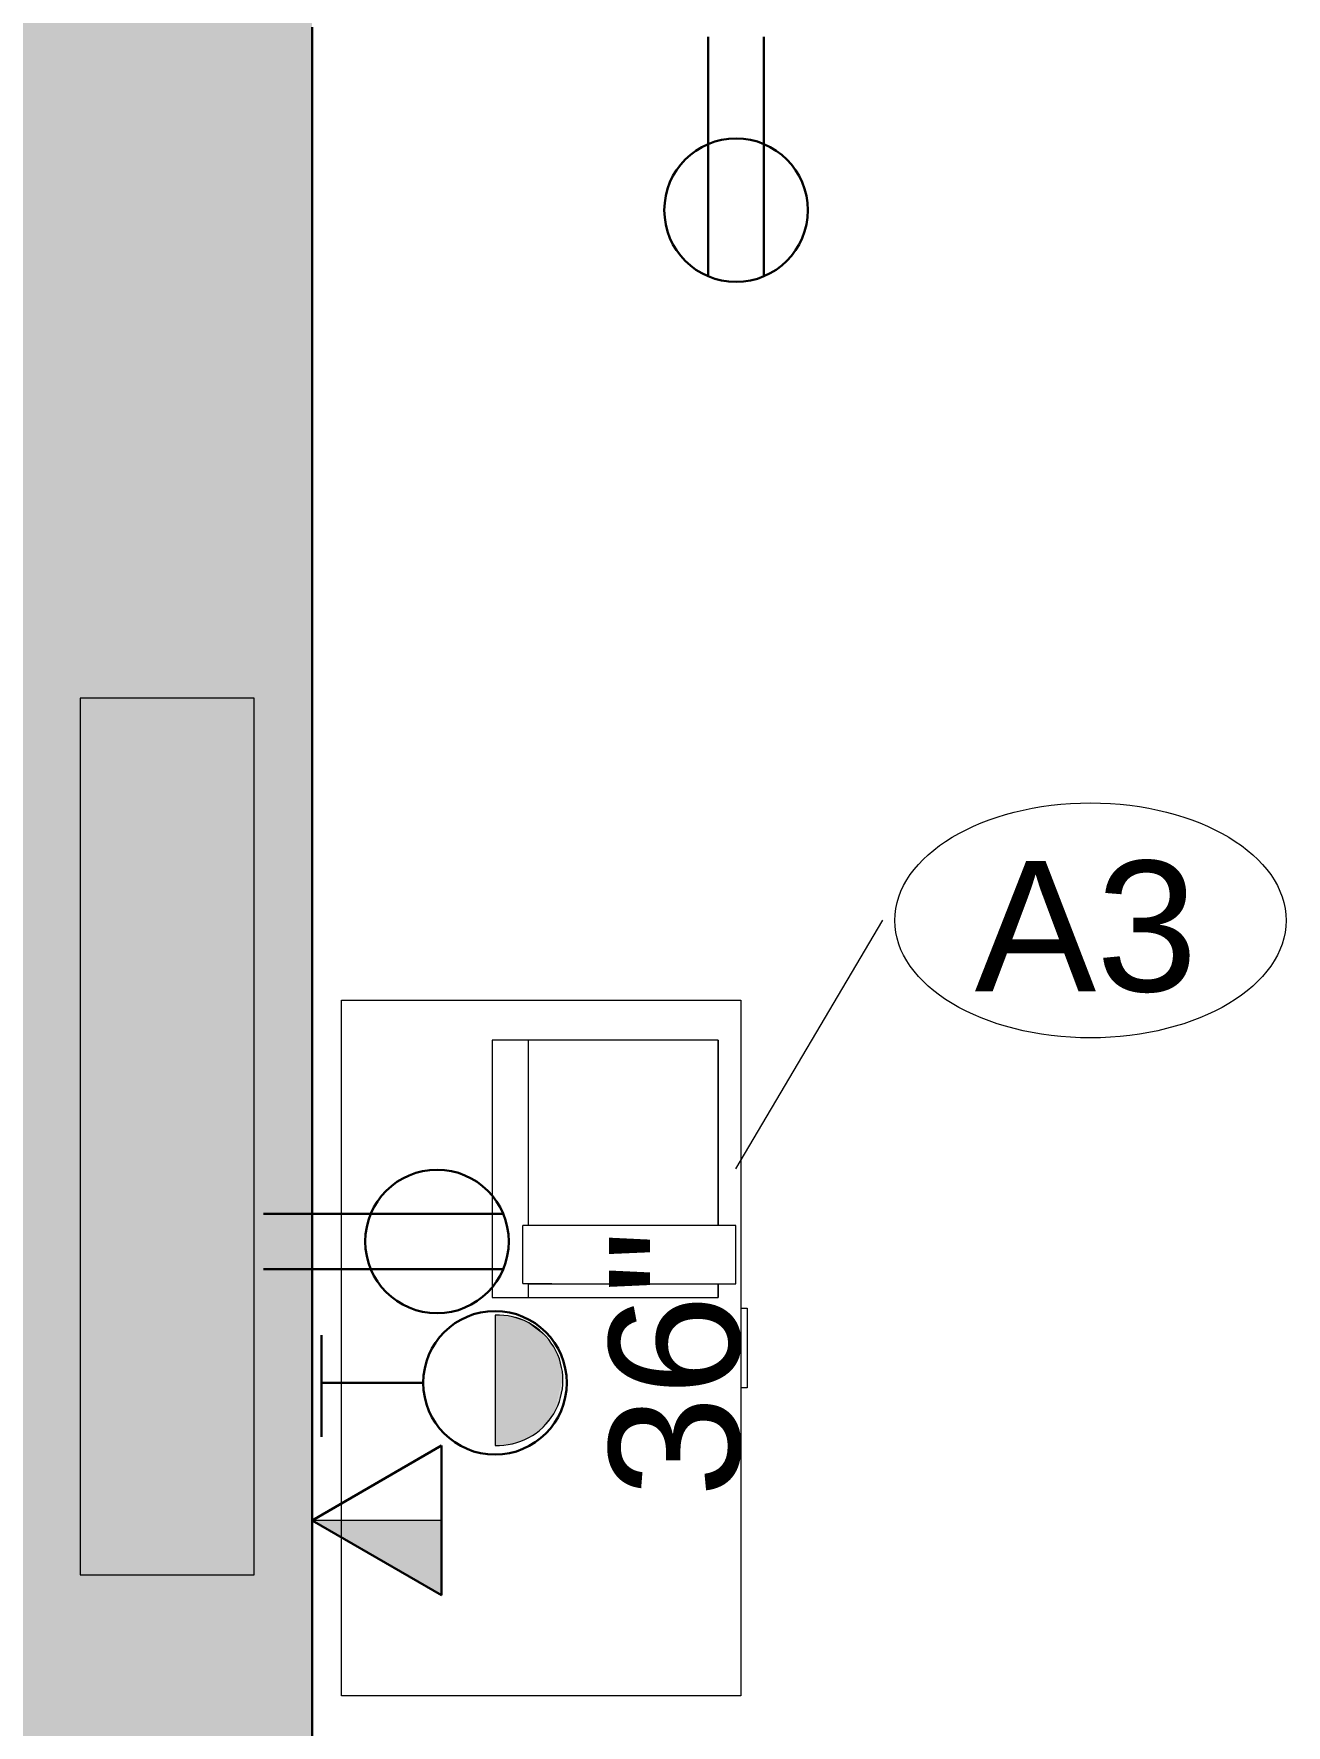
# Model space of a CAD drawing. Header units: inches. Extents: x -1176 to 1507, y -2563 to 978.
# Drawn here: x 471.2 to 514.4, y 246.5 to 304.8 of the extents above; entities that cross this region are included whole.
import ezdxf

# ---------------------------------------------------------------- set-up
doc = ezdxf.new("R2010")
doc.units = ezdxf.units.IN
doc.header["$MEASUREMENT"] = 0
for name, color, linetype, lineweight in [('A-ANNO-NOTE', 131, 'Continuous', 40), ('A-WALL', 113, 'Continuous', 18), ('A-WALL-PATT', 111, 'Continuous', 18), ('I-FURN', 30, 'Continuous', 9), ('Q-SPCQ', 91, 'Continuous', 9), ('Q-SPCQ-IDEN', 132, 'Continuous', 9)]:
    doc.layers.add(name, color=color, linetype=linetype, lineweight=lineweight)
doc.styles.add('Arial', font='arial.ttf', dxfattribs={"height": 4.5})
doc.styles.add('Swis721 Lt BT', font='swissl.ttf', dxfattribs={"height": 4.5})

# ---------------------------------------------------------------- blocks, each defined once
blk = doc.blocks.new('Bed_Side_Table_5122 - T-4-6544723-2nd Floor Power _ Signal')
at = {"layer": 'I-FURN'}
for p, q in [((-1.378, 10), (1.378, 10)), ((-1.378, 9.787), (-1.378, 10)), ((1.378, 10), (1.378, 9.787)), ((-12, 9.787), (-1.378, 9.787)), ((-12, -3.992), (-12, 9.787)), ((-1.378, 9.787), (1.378, 9.787)), ((1.378, 9.787), (12, 9.787)), ((12, 9.787), (12, -3.992)), ((12, -3.992), (-12, -3.992))]:
    blk.add_line(p, q, dxfattribs=at)
blk = doc.blocks.new('Speaker_Phone_6931 - Phone-6780614-2nd Floor Power _ Signal')
at = {"layer": 'Q-SPCQ'}
for p, q in [((-5.771, 12.851), (-7.785, 12.851)), ((-7.785, 12.851), (-7.785, 12.24)), ((-5.771, 12.851), (-7.785, 12.851)), ((-7.785, 12.851), (-7.785, 5.687)), ((-5.771, 12.24), (-5.771, 12.851)), ((-5.771, 5.687), (-5.771, 12.851)), ((-7.785, 12.24), (-14.177, 12.24)), ((-14.177, 12.24), (-14.177, 4.455)), ((-14.177, 12.24), (-7.785, 12.24)), ((-14.177, 12.24), (-14.177, 4.455)), ((-5.785, 12.24), (-5.302, 12.24)), ((-5.302, 12.24), (-5.771, 12.24)), ((-5.302, 4.455), (-5.302, 12.24)), ((-5.302, 4.455), (-5.302, 12.24)), ((-7.785, 6.506), (-7.785, 5.508)), ((-5.785, 5.508), (-5.785, 6.506)), ((-14.177, 5.687), (-7.785, 5.687)), ((-5.785, 5.508), (-7.785, 5.508)), ((-5.785, 5.687), (-5.302, 5.687)), ((-14.177, 4.455), (-5.302, 4.455)), ((-14.177, 4.455), (-5.302, 4.455))]:
    blk.add_line(p, q, dxfattribs=at)
blk = doc.blocks.new('Appliance_Specialty Equipment Tag - Standard-3515593-2nd Floor Power _ Signal')
at = {"layer": 'Q-SPCQ-IDEN'}
blk.add_ellipse((-0.0499, 0.0037), major_axis=(-0.1406, 0), ratio=0.600473, dxfattribs=at)

msp = doc.modelspace()

# ---------------------------------------------------------------- hatches: boundary and pattern name
at = {"layer": 'A-ANNO-NOTE', "lineweight": 9}
for points in [[(487.084, 256.126), (487.244, 260.623), (487.084, 260.622)], [(487.244, 256.125), (487.244, 260.623), (487.084, 256.126)], [(487.244, 256.125), (487.561, 260.591), (487.244, 260.623)], [(487.244, 256.125), (488.165, 260.396), (487.561, 260.591)], [(487.244, 256.125), (489.136, 257.269), (488.165, 260.396)], [(488.165, 260.396), (487.717, 260.559), (487.561, 260.591)], [(489.136, 257.269), (489.426, 258.414), (488.165, 260.396)], [(488.569, 260.142), (488.441, 260.236), (488.165, 260.396)], [(488.805, 259.927), (488.569, 260.142), (488.165, 260.396)], [(488.961, 259.746), (488.859, 259.869), (488.165, 260.396)], [(488.859, 259.869), (488.805, 259.927), (488.165, 260.396)], [(489.426, 258.414), (488.961, 259.746), (488.165, 260.396)], [(489.426, 258.414), (489.174, 259.41), (488.961, 259.746)], [(489.426, 258.414), (489.273, 259.192), (489.174, 259.41)], [(489.384, 258.81), (489.367, 258.888), (489.273, 259.192)], [(489.426, 258.414), (489.384, 258.81), (489.273, 259.192)], [(489.136, 257.269), (489.21, 257.41), (489.426, 258.335)], [(489.21, 257.41), (489.398, 258.017), (489.426, 258.335)], [(489.21, 257.41), (489.367, 257.861), (489.398, 258.017)], [(489.21, 257.41), (489.273, 257.557), (489.367, 257.861)], [(487.244, 256.125), (488.306, 256.428), (489.136, 257.269)], [(488.306, 256.428), (488.631, 256.658), (489.136, 257.269)], [(488.631, 256.658), (488.859, 256.88), (489.136, 257.269)], [(488.859, 256.88), (488.961, 257.003), (489.136, 257.269)], [(487.244, 256.125), (487.323, 256.129), (488.306, 256.428)], [(487.323, 256.129), (487.87, 256.234), (488.306, 256.428)], [(487.323, 256.129), (487.482, 256.145), (487.87, 256.234)], [(487.87, 256.234), (487.945, 256.26), (488.306, 256.428)], [(487.945, 256.26), (488.02, 256.288), (488.306, 256.428)], [(485.243, 250.962), (485.243, 253.54), (480.776, 253.54)]]:
    msp.add_hatch(color=256, dxfattribs=at).paths.add_polyline_path(points, flags=0)
at = {"layer": 'A-WALL-PATT', "lineweight": 9}
h = msp.add_hatch(color=7, dxfattribs=at)
h.paths.add_polyline_path([(464.276, -1.167), (480.776, -1.167), (480.776, 496.643), (464.276, 496.643), (464.276, 22.833)], flags=0)
h.paths.add_polyline_path([(480.776, 537.643), (480.776, 814.521), (464.276, 814.521), (464.276, 537.643)], flags=0)

# ---------------------------------------------------------------- linework, layer by layer
at = {"layer": 'A-ANNO-NOTE', "lineweight": 30}
for p, q in [((494.44, 304.715), (494.44, 296.451)), ((496.356, 304.715), (496.356, 296.451)), ((479.103, 264.12), (487.366, 264.12)), ((479.103, 262.203), (487.366, 262.203)), ((481.103, 259.926), (481.103, 256.42)), ((481.103, 258.291), (484.609, 258.291)), ((480.776, 253.54), (485.243, 256.119)), ((485.243, 256.119), (485.243, 250.962)), ((480.776, 253.54), (485.243, 250.962))]:
    msp.add_line(p, q, dxfattribs=at)
at = {"layer": 'A-ANNO-NOTE', "lineweight": 9}
for p, q in [((487.084, 260.622), (487.084, 256.126)), ((480.776, 253.54), (485.243, 250.962)), ((485.243, 253.54), (480.776, 253.54)), ((485.243, 250.962), (485.243, 253.54))]:
    msp.add_line(p, q, dxfattribs=at)
at = {"layer": 'A-ANNO-NOTE', "lineweight": 30}
for centre in [(495.398, 298.733), (485.084, 263.161), (487.084, 258.287)]:
    msp.add_circle(centre, 2.475, dxfattribs=at)
at = {"layer": 'A-ANNO-NOTE', "lineweight": 9}
msp.add_arc((487.177, 258.374), 2.25, 267.64269, 92.35731, dxfattribs=at)
at = {"layer": 'A-WALL', "color": 8, "lineweight": 30}
msp.add_line((480.776, 113.893), (480.776, 305.041), dxfattribs=at)
at = {"layer": 'A-WALL'}
for p, q in [((472.776, 281.901), (472.776, 251.666)), ((478.776, 281.901), (472.776, 281.901)), ((478.776, 251.666), (478.776, 281.901)), ((472.776, 251.666), (478.776, 251.666))]:
    msp.add_line(p, q, dxfattribs=at)
at = {"layer": 'Q-SPCQ-IDEN'}
msp.add_line((495.387, 265.666), (500.462, 274.239), dxfattribs=at)

# ---------------------------------------------------------------- block references
at = {"layer": 'I-FURN', "rotation": 269.9999999999995}
msp.add_blockref('Bed_Side_Table_5122 - T-4-6544723-2nd Floor Power _ Signal', (485.776, 259.487), dxfattribs=at)
at = {"layer": 'Q-SPCQ', "rotation": 269.9999999999997}
msp.add_blockref('Speaker_Phone_6931 - Phone-6780614-2nd Floor Power _ Signal', (482.536, 255.927), dxfattribs=at)
at = {"layer": 'Q-SPCQ-IDEN', "xscale": 47.99999999999997, "yscale": 47.99999999999997, "zscale": 47.99999999999997}
msp.add_blockref('Appliance_Specialty Equipment Tag - Standard-3515593-2nd Floor Power _ Signal', (510.017, 274.059), dxfattribs=at)

# ---------------------------------------------------------------- texts
at = {"layer": 'A-ANNO-NOTE', "lineweight": 9, "insert": (491.02, 254.337), "char_height": 4.5, "width": 10.302, "attachment_point": 1, "rotation": 90, "style": 'Swis721 Lt BT'}
msp.add_mtext('36"', dxfattribs=at)
at = {"layer": 'Q-SPCQ-IDEN', "insert": (503.627, 276.288), "char_height": 4.5, "width": 9.393, "attachment_point": 1, "style": 'Arial'}
msp.add_mtext('A3', dxfattribs=at)

doc.saveas('drawing.dxf')
